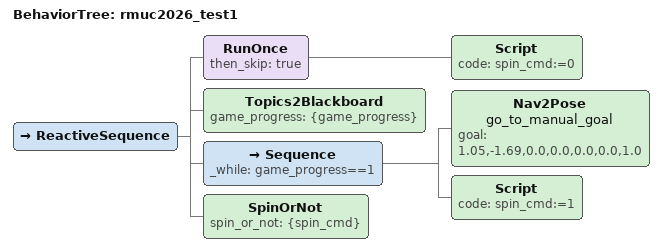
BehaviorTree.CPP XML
<?xml version="1.0" encoding="UTF-8"?>
<root BTCPP_format="4">
  <BehaviorTree ID="rmuc2026_test1">
    <!-- goal 格式保持和 Nav2Pose 原来一致：x,y,z,qx,qy,qz,qw -->
    <ReactiveSequence>
      <RunOnce then_skip="true">
        <Script code="spin_cmd:=0"/>
      </RunOnce>
      <Topics2Blackboard game_progress="{game_progress}"/>
      <!-- 比赛状态为4才执行：先导航到点；成功后把 spin_cmd 置 1（锁存） -->
      <Sequence _while="game_progress==1">
        <Nav2Pose name="go_to_manual_goal"
                  goal="1.05,-1.69,0.0,0.0,0.0,0.0,1.0"/>
        <Script code="spin_cmd:=1"/>
      </Sequence>

      <!-- 全树只保留一个 SpinOrNot 实例，避免出现多个 publisher 抢写 -->
      <SpinOrNot spin_or_not="{spin_cmd}"/>
    </ReactiveSequence>
  </BehaviorTree>

</root>
